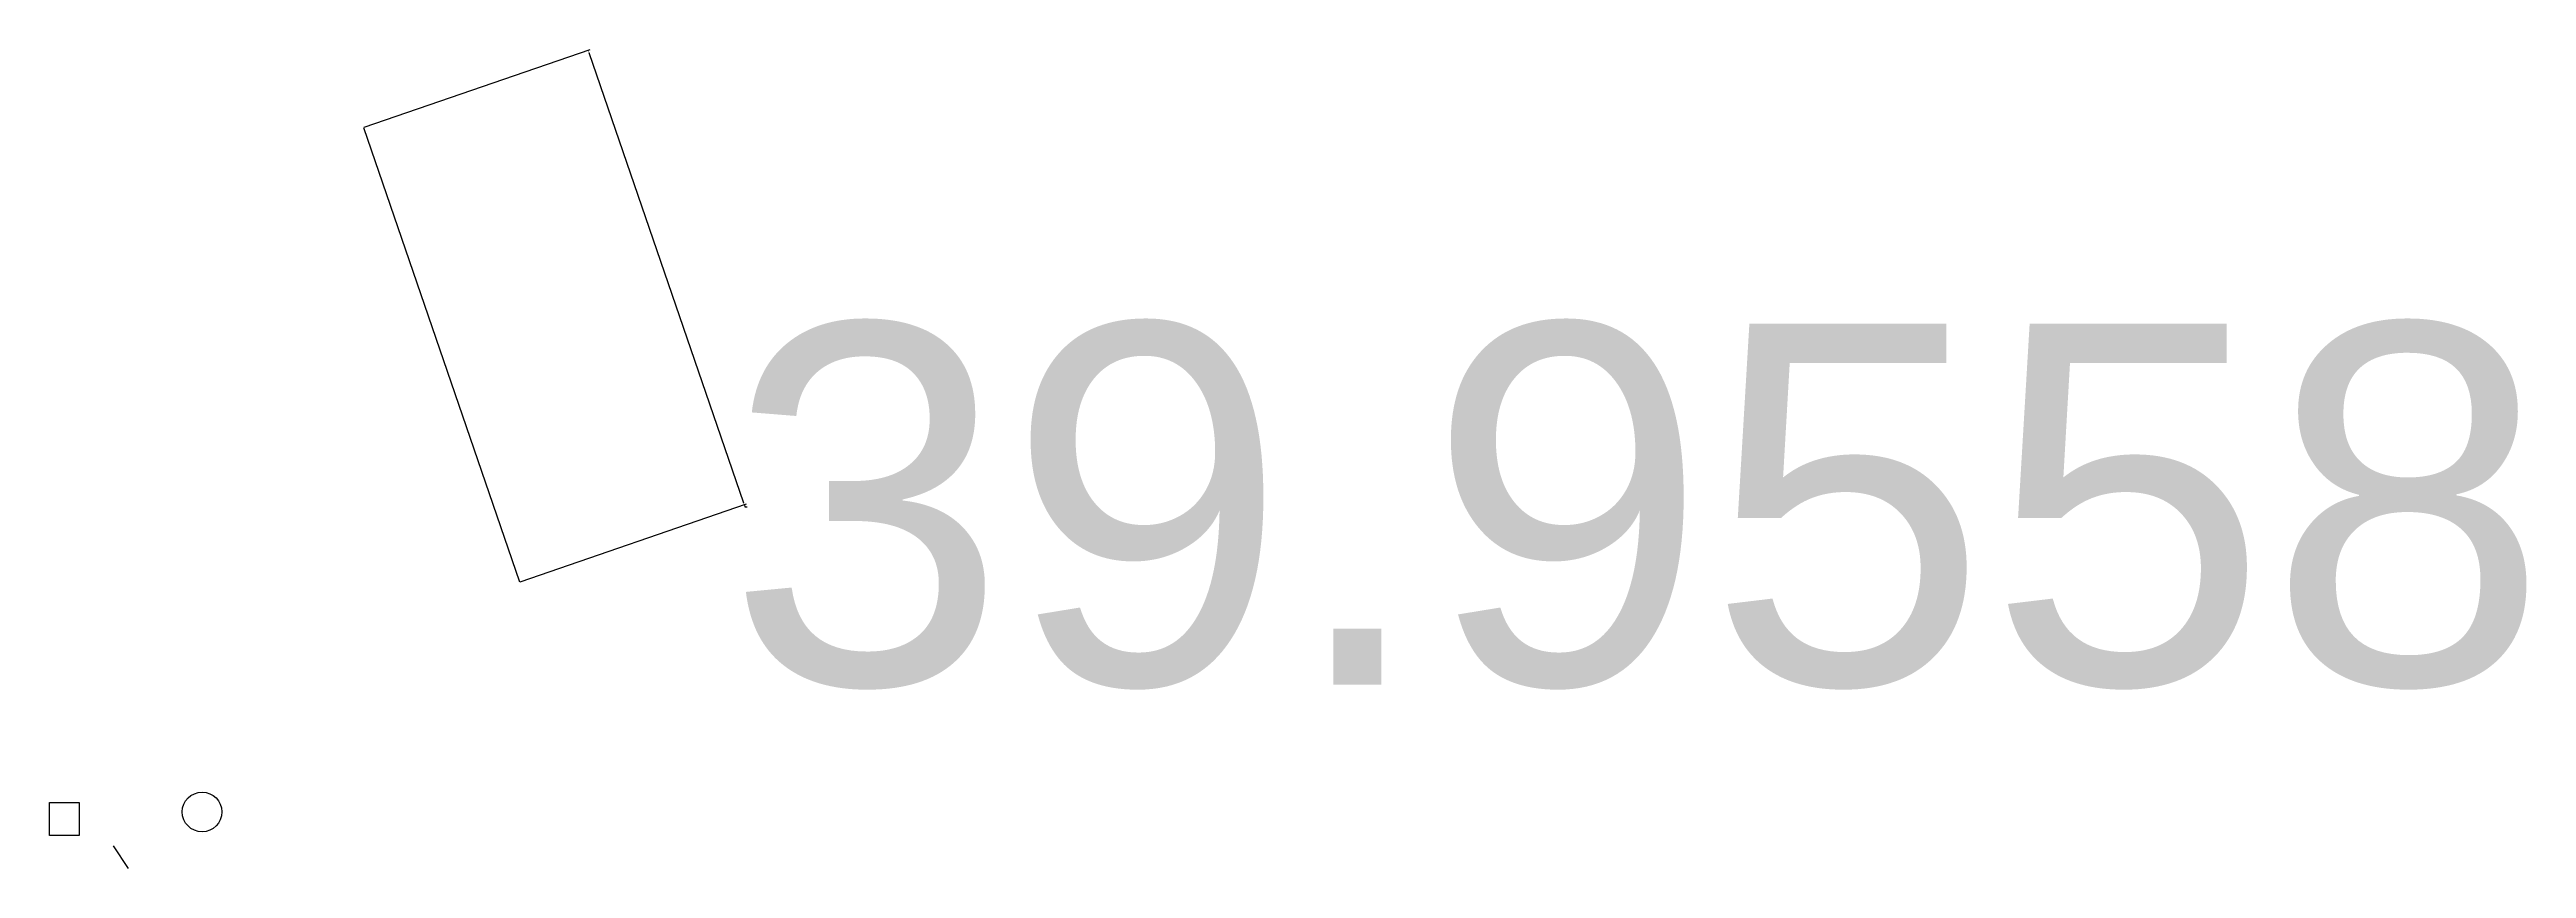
# Model space of a CAD drawing. Header units: inches. Extents: x 23 to 510, y 26 to 187.
import ezdxf

# ---------------------------------------------------------------- set-up
doc = ezdxf.new("R2010")
doc.units = ezdxf.units.IN
doc.header["$MEASUREMENT"] = 0
doc.styles.get("Standard").update_dxf_attribs({"font": 'arial.ttf', "height": 30})
doc.dimstyles.get("Standard").update_dxf_attribs({"dimtxt": 0.18, "dimasz": 0.18, "dimexe": 0.18, "dimexo": 0.0625, "dimgap": 0.09, "dimtad": 0, "dimtih": 1, "dimtoh": 1, "dimdec": 4, "dimzin": 0, "dimdsep": 46, "dimtxsty": 'Standard', "dimcen": 0.09, "dimadec": 0, "dimazin": 0, "dimtfac": 1, "dimtdec": 4, "dimtofl": 0, "dimtmove": 0, "dimatfit": 3, "dimfxl": 1, "dimtolj": 1, "dimtzin": 0, "dimarcsym": 0})

# ---------------------------------------------------------------- blocks, each defined once
blk = doc.blocks.new('*D2')
at = {"color": 0, "lineweight": -2, "transparency": 16777216}
for p, q in [((37.73, 109.28), (56.54, 115.73)), ((56.43, 115.5), (69.29, 78.05)), ((50.71, 71.48), (69.52, 77.94)), ((69.35, 77.88), (69.4, 77.71)), ((69.4, 77.71), (69.58, 77.71))]:
    blk.add_line(p, q, dxfattribs=at)
at = {"color": 0, "transparency": 16777216}
for points in [[(56.46, 115.51), (56.4, 115.49), (56.37, 115.67)], [(69.32, 78.06), (69.26, 78.04), (69.35, 77.88)]]:
    blk.add_solid(points, dxfattribs=at)
at = {"layer": 'Defpoints', "color": 0, "transparency": 16777216}
for p in [(37.67, 109.26), (69.35, 77.88), (50.65, 71.46)]:
    blk.add_point(p, dxfattribs=at)
at = {"color": 0, "transparency": 16777216, "insert": (143.62, 77.71), "char_height": 30, "attachment_point": 5}
blk.add_mtext('\\A1;39.9558', dxfattribs=at)
blk = doc.blocks.new('ef')
blk.add_line((37.67431, 109.25512), (50.64644, 71.46367))
dim = blk.add_aligned_dim(p1=(37.67431, 109.25512), p2=(50.64644, 71.46367), distance=19.77082, dimstyle='Standard')
dim.commit()
dim.dimension.update_dxf_attribs({"geometry": '*D2', "text_midpoint": (143.62083, 77.71225)})

msp = doc.modelspace()

# ---------------------------------------------------------------- linework, layer by layer
msp.add_line((35.68, 30.32), (38.68, 25.89))
msp.add_lwpolyline([(23.19, 38.87), (29, 38.87), (29, 32.41), (23.19, 32.41)], close=True)
msp.add_circle((53.19, 37.01), 3.9)

# ---------------------------------------------------------------- block references
at = {"xscale": 2.365540381357583, "yscale": 2.365540381357583, "zscale": 2.365540381357583}
msp.add_blockref('ef', (-4.19, -86.78), dxfattribs=at)

doc.saveas('drawing.dxf')
